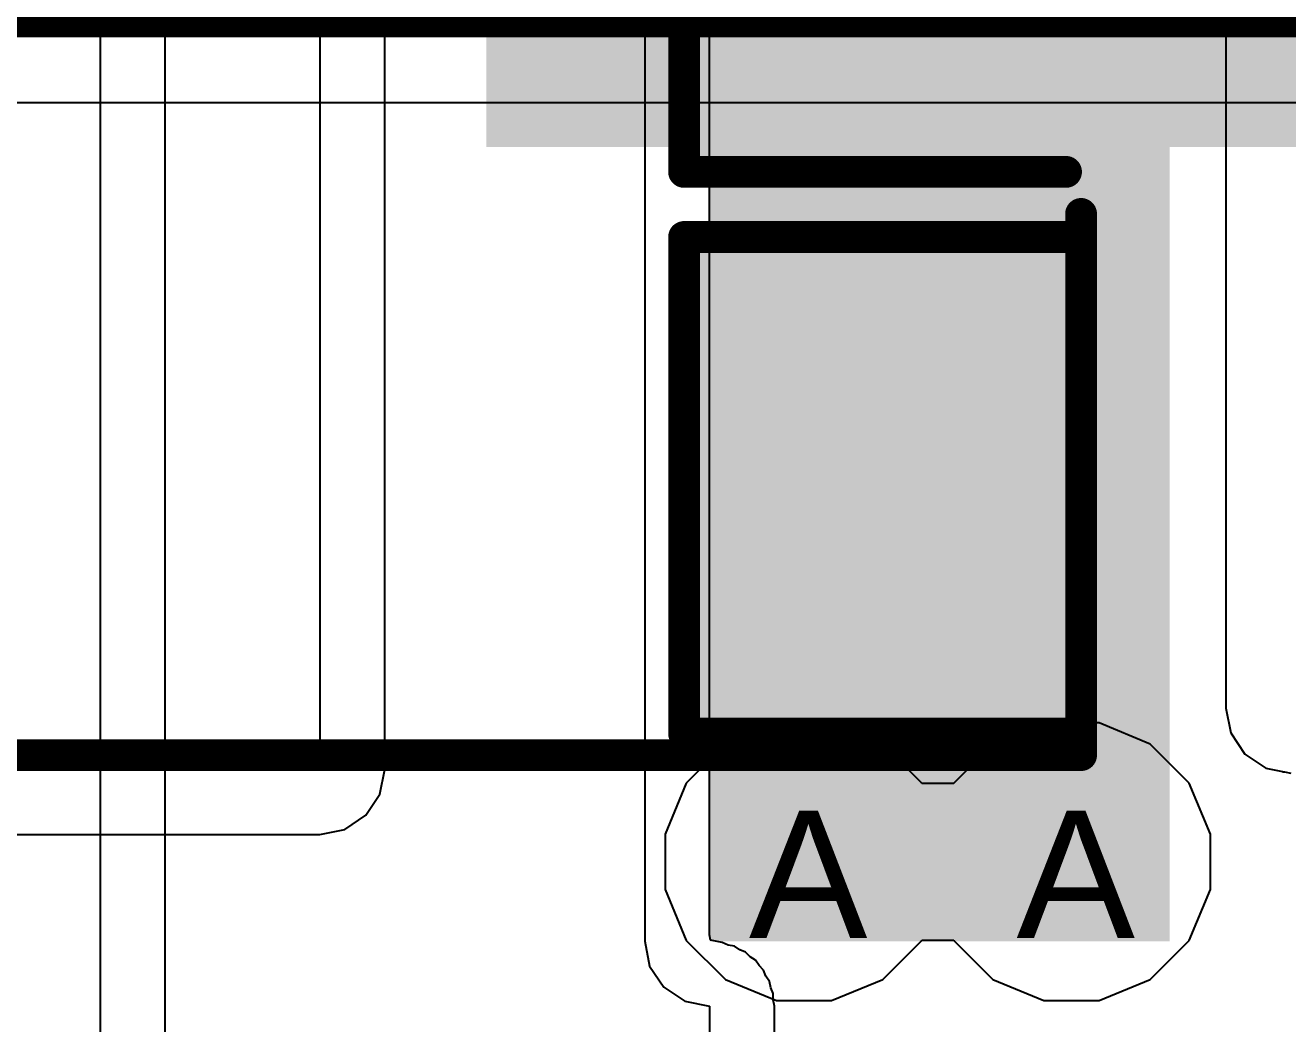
# Model space of a CAD drawing. Header units: inches. Extents: x 0 to 5271, y 0 to 5417.
# Drawn here: x 15.87 to 20.91, y 81.69 to 85.67 of the extents above; entities that cross this region are included whole.
import ezdxf

# ---------------------------------------------------------------- set-up
doc = ezdxf.new("R2010")
doc.units = ezdxf.units.IN
for name, color, linetype in [('Bottom Layer', 5, 'Continuous'), ('Bottom Overlay', 54, 'Continuous'), ('Bottom Paste', 16, 'Continuous'), ('Bottom Solder', 6, 'Continuous'), ('Drill Drawing', 1, 'Continuous'), ('L2_GND1', 16, 'Continuous'), ('L3_SIG1', 76, 'Continuous'), ('L4_PWR', 90, 'Continuous'), ('L5_GND2', 156, 'Continuous'), ('L6_SIG2', 130, 'Continuous'), ('L7_GND3', 216, 'Continuous'), ('Top Layer', 1, 'Continuous'), ('Top Overlay', 2, 'Continuous'), ('Top Paste', 8, 'Continuous'), ('Top Solder', 216, 'Continuous'), ('Via Holes', 16, 'Continuous')]:
    doc.layers.add(name, color=color, linetype=linetype)
doc.styles.add('Arial', font='', dxfattribs={"height": 0.2})
doc.styles.get('Arial').set_extended_font_data('Arial')

# ---------------------------------------------------------------- blocks, each defined once
blk = doc.blocks.new('RVT1H101M0607_31')
at = {"layer": 'Top Layer'}
blk.add_hatch(color=1, dxfattribs=at).paths.add_polyline_path([(1.05, 0.8), (4.55, 0.8), (4.55, -0.8), (1.05, -0.8)])
at = {"layer": 'Top Paste'}
blk.add_hatch(color=8, dxfattribs=at).paths.add_polyline_path([(1.05, 0.8), (4.55, 0.8), (4.55, -0.8), (1.05, -0.8)])
at = {"layer": 'Top Solder'}
blk.add_hatch(color=216, dxfattribs=at).paths.add_polyline_path([(0.9484, 0.9016), (4.6516, 0.9016), (4.6516, -0.9016), (0.9484, -0.9016)])
at = {"layer": 'Top Overlay'}
for points in [[(3.3214, -3.3274, 0.127, 0.127, 0), (3.3214, -1.1684, 0.127, 0.127, 0)], [(-1.8348, -3.3274, 0.127, 0.127, 0), (3.3214, -3.3274, 0.127, 0.127, 0)]]:
    blk.add_lwpolyline(points, format="xyseb", dxfattribs=at)
for points in [[(3.2897, -1.1684, 0.0635, 0.0635, 1), (3.3532, -1.1684, 0.0635, 0.0635, 1)], [(3.2897, -3.3274, 0.0635, 0.0635, 1), (3.3532, -3.3274, 0.0635, 0.0635, 1)], [(3.2897, -3.3274, 0.0635, 0.0635, 1), (3.3532, -3.3274, 0.0635, 0.0635, 1)]]:
    blk.add_lwpolyline(points, format="xyseb", close=True, dxfattribs=at)
blk = doc.blocks.new('C___1206_B_246')
at = {"layer": 'Bottom Layer'}
for points in [[(-2.032, 0.889), (-0.508, 0.889), (-0.508, -0.889), (-2.032, -0.889)], [(0.508, 0.889), (2.032, 0.889), (2.032, -0.889), (0.508, -0.889)]]:
    blk.add_hatch(color=5, dxfattribs=at).paths.add_polyline_path(points)
at = {"layer": 'Bottom Paste'}
for points in [[(-2.032, 0.889), (-0.508, 0.889), (-0.508, -0.889), (-2.032, -0.889)], [(0.508, 0.889), (2.032, 0.889), (2.032, -0.889), (0.508, -0.889)]]:
    blk.add_hatch(color=16, dxfattribs=at).paths.add_polyline_path(points)
at = {"layer": 'Bottom Solder'}
for points in [[(-2.1336, 0.9906), (-0.4064, 0.9906), (-0.4064, -0.9906), (-2.1336, -0.9906)], [(0.4064, 0.9906), (2.1336, 0.9906), (2.1336, -0.9906), (0.4064, -0.9906)]]:
    blk.add_hatch(color=6, dxfattribs=at).paths.add_polyline_path(points)
at = {"layer": 'Bottom Overlay'}
for points in [[(-2.1336, 0.9906, 0.127, 0.127, 0), (-0.6096, 0.9906, 0.127, 0.127, 0)], [(-2.1336, -0.9906, 0.127, 0.127, 0), (-2.1336, 0.9906, 0.127, 0.127, 0)], [(0.6096, 0.9906, 0.127, 0.127, 0), (2.1336, 0.9906, 0.127, 0.127, 0)], [(2.1336, -0.9906, 0.127, 0.127, 0), (2.1336, 0.9906, 0.127, 0.127, 0)], [(-2.1336, -0.9906, 0.127, 0.127, 0), (-0.6096, -0.9906, 0.127, 0.127, 0)], [(0.6096, -0.9906, 0.127, 0.127, 0), (2.1336, -0.9906, 0.127, 0.127, 0)]]:
    blk.add_lwpolyline(points, format="xyseb", dxfattribs=at)
for points in [[(-2.1654, 0.9906, 0.0635, 0.0635, 1), (-2.1019, 0.9906, 0.0635, 0.0635, 1)], [(-2.1654, 0.9906, 0.0635, 0.0635, 1), (-2.1019, 0.9906, 0.0635, 0.0635, 1)], [(-0.6414, 0.9906, 0.0635, 0.0635, 1), (-0.5779, 0.9906, 0.0635, 0.0635, 1)], [(0.5778, 0.9906, 0.0635, 0.0635, 1), (0.6413, 0.9906, 0.0635, 0.0635, 1)], [(2.1018, 0.9906, 0.0635, 0.0635, 1), (2.1653, 0.9906, 0.0635, 0.0635, 1)], [(2.1018, 0.9906, 0.0635, 0.0635, 1), (2.1653, 0.9906, 0.0635, 0.0635, 1)], [(-2.1654, -0.9906, 0.0635, 0.0635, 1), (-2.1019, -0.9906, 0.0635, 0.0635, 1)], [(-2.1654, -0.9906, 0.0635, 0.0635, 1), (-2.1019, -0.9906, 0.0635, 0.0635, 1)], [(-0.6414, -0.9906, 0.0635, 0.0635, 1), (-0.5779, -0.9906, 0.0635, 0.0635, 1)], [(0.5778, -0.9906, 0.0635, 0.0635, 1), (0.6413, -0.9906, 0.0635, 0.0635, 1)], [(2.1018, -0.9906, 0.0635, 0.0635, 1), (2.1653, -0.9906, 0.0635, 0.0635, 1)], [(2.1018, -0.9906, 0.0635, 0.0635, 1), (2.1653, -0.9906, 0.0635, 0.0635, 1)]]:
    blk.add_lwpolyline(points, format="xyseb", close=True, dxfattribs=at)
blk = doc.blocks.new('C___1206_B_247')
at = {"layer": 'Bottom Layer'}
for points in [[(-2.032, 0.889), (-0.508, 0.889), (-0.508, -0.889), (-2.032, -0.889)], [(0.508, 0.889), (2.032, 0.889), (2.032, -0.889), (0.508, -0.889)]]:
    blk.add_hatch(color=5, dxfattribs=at).paths.add_polyline_path(points)
at = {"layer": 'Bottom Paste'}
for points in [[(-2.032, 0.889), (-0.508, 0.889), (-0.508, -0.889), (-2.032, -0.889)], [(0.508, 0.889), (2.032, 0.889), (2.032, -0.889), (0.508, -0.889)]]:
    blk.add_hatch(color=16, dxfattribs=at).paths.add_polyline_path(points)
at = {"layer": 'Bottom Solder'}
for points in [[(-2.1336, 0.9906), (-0.4064, 0.9906), (-0.4064, -0.9906), (-2.1336, -0.9906)], [(0.4064, 0.9906), (2.1336, 0.9906), (2.1336, -0.9906), (0.4064, -0.9906)]]:
    blk.add_hatch(color=6, dxfattribs=at).paths.add_polyline_path(points)
at = {"layer": 'Bottom Overlay'}
for points in [[(-2.1336, 0.9906, 0.127, 0.127, 0), (-0.6096, 0.9906, 0.127, 0.127, 0)], [(-2.1336, -0.9906, 0.127, 0.127, 0), (-2.1336, 0.9906, 0.127, 0.127, 0)], [(0.6096, 0.9906, 0.127, 0.127, 0), (2.1336, 0.9906, 0.127, 0.127, 0)], [(2.1336, -0.9906, 0.127, 0.127, 0), (2.1336, 0.9906, 0.127, 0.127, 0)], [(-2.1336, -0.9906, 0.127, 0.127, 0), (-0.6096, -0.9906, 0.127, 0.127, 0)], [(0.6096, -0.9906, 0.127, 0.127, 0), (2.1336, -0.9906, 0.127, 0.127, 0)]]:
    blk.add_lwpolyline(points, format="xyseb", dxfattribs=at)
for points in [[(-2.1653, 0.9906, 0.0635, 0.0635, 1), (-2.1018, 0.9906, 0.0635, 0.0635, 1)], [(-2.1653, 0.9906, 0.0635, 0.0635, 1), (-2.1018, 0.9906, 0.0635, 0.0635, 1)], [(-0.6413, 0.9906, 0.0635, 0.0635, 1), (-0.5778, 0.9906, 0.0635, 0.0635, 1)], [(0.5779, 0.9906, 0.0635, 0.0635, 1), (0.6414, 0.9906, 0.0635, 0.0635, 1)], [(2.1019, 0.9906, 0.0635, 0.0635, 1), (2.1654, 0.9906, 0.0635, 0.0635, 1)], [(2.1019, 0.9906, 0.0635, 0.0635, 1), (2.1654, 0.9906, 0.0635, 0.0635, 1)], [(-2.1653, -0.9906, 0.0635, 0.0635, 1), (-2.1018, -0.9906, 0.0635, 0.0635, 1)], [(-2.1653, -0.9906, 0.0635, 0.0635, 1), (-2.1018, -0.9906, 0.0635, 0.0635, 1)], [(-0.6413, -0.9906, 0.0635, 0.0635, 1), (-0.5778, -0.9906, 0.0635, 0.0635, 1)], [(0.5779, -0.9906, 0.0635, 0.0635, 1), (0.6414, -0.9906, 0.0635, 0.0635, 1)], [(2.1019, -0.9906, 0.0635, 0.0635, 1), (2.1654, -0.9906, 0.0635, 0.0635, 1)], [(2.1019, -0.9906, 0.0635, 0.0635, 1), (2.1654, -0.9906, 0.0635, 0.0635, 1)]]:
    blk.add_lwpolyline(points, format="xyseb", close=True, dxfattribs=at)

msp = doc.modelspace()

# ---------------------------------------------------------------- hatches: boundary and pattern name
at = {"layer": 'Bottom Layer'}
msp.add_hatch(color=5, dxfattribs=at).paths.add_polyline_path([(20.4343, 88.0237), (18.5981, 88.0237), (18.5981, 82.0166), (20.4343, 82.0166)])
h = msp.add_hatch(color=5, dxfattribs=at)
edge = h.paths.add_edge_path()
edge.add_arc((18.9751, 82.3341), 0.3, 0, 360)
h = msp.add_hatch(color=5, dxfattribs=at)
edge = h.paths.add_edge_path()
edge.add_arc((20.0426, 82.3341), 0.3, 0, 360)
at = {"layer": 'L2_GND1'}
h = msp.add_hatch(color=16, dxfattribs=at)
edge = h.paths.add_edge_path()
edge.add_arc((18.9751, 82.3341), 0.3, 0, 360)
h = msp.add_hatch(color=16, dxfattribs=at)
edge = h.paths.add_edge_path()
edge.add_arc((20.0426, 82.3341), 0.3, 0, 360)
at = {"layer": 'L3_SIG1'}
h = msp.add_hatch(color=76, dxfattribs=at)
edge = h.paths.add_edge_path()
edge.add_arc((18.9751, 82.3341), 0.3, 0, 360)
h = msp.add_hatch(color=76, dxfattribs=at)
edge = h.paths.add_edge_path()
edge.add_arc((20.0426, 82.3341), 0.3, 0, 360)
at = {"layer": 'L4_PWR'}
h = msp.add_hatch(color=90, dxfattribs=at)
edge = h.paths.add_edge_path()
edge.add_arc((18.9751, 82.3341), 0.3, 0, 360)
h = msp.add_hatch(color=90, dxfattribs=at)
edge = h.paths.add_edge_path()
edge.add_arc((20.0426, 82.3341), 0.3, 0, 360)
at = {"layer": 'L5_GND2'}
h = msp.add_hatch(color=156, dxfattribs=at)
edge = h.paths.add_edge_path()
edge.add_arc((18.9751, 82.3341), 0.3, 0, 360)
h = msp.add_hatch(color=156, dxfattribs=at)
edge = h.paths.add_edge_path()
edge.add_arc((20.0426, 82.3341), 0.3, 0, 360)
at = {"layer": 'L6_SIG2'}
h = msp.add_hatch(color=130, dxfattribs=at)
edge = h.paths.add_edge_path()
edge.add_arc((18.9751, 82.3341), 0.3, 0, 360)
h = msp.add_hatch(color=130, dxfattribs=at)
edge = h.paths.add_edge_path()
edge.add_arc((20.0426, 82.3341), 0.3, 0, 360)
at = {"layer": 'L7_GND3'}
h = msp.add_hatch(color=216, dxfattribs=at)
edge = h.paths.add_edge_path()
edge.add_arc((18.9751, 82.3341), 0.3, 0, 360)
h = msp.add_hatch(color=216, dxfattribs=at)
edge = h.paths.add_edge_path()
edge.add_arc((20.0426, 82.3341), 0.3, 0, 360)
at = {"layer": 'Top Layer'}
h = msp.add_hatch(color=1, dxfattribs=at)
edge = h.paths.add_edge_path()
edge.add_arc((18.9751, 82.3341), 0.3, 0, 360)
h = msp.add_hatch(color=1, dxfattribs=at)
edge = h.paths.add_edge_path()
edge.add_arc((20.0426, 82.3341), 0.3, 0, 360)
at = {"layer": 'Via Holes'}
h = msp.add_hatch(color=7, dxfattribs=at)
edge = h.paths.add_edge_path()
edge.add_arc((18.9751, 82.3341), 0.15, 0, 360)
h = msp.add_hatch(color=7, dxfattribs=at)
edge = h.paths.add_edge_path()
edge.add_arc((20.0426, 82.3341), 0.15, 0, 360)

# ---------------------------------------------------------------- linework, layer by layer
at = {"layer": 'Bottom Layer'}
for p, q in [((18.3392, 88.0237), (18.3392, 82.0166)), ((20.6579, 88.0237), (20.6579, 82.9469)), ((18.5981, 82.0421), (18.5981, 87.9982)), ((20.6579, 82.9469), (20.6776, 82.8478)), ((20.6776, 82.8478), (20.7338, 82.7638)), ((20.7338, 82.7638), (20.8178, 82.7076)), ((20.8178, 82.7076), (20.8841, 82.6944)), ((20.8841, 82.6944), (20.8841, 82.6929)), ((20.8841, 82.6929), (20.8919, 82.6929)), ((20.8919, 82.6929), (20.9169, 82.6879)), ((18.3392, 82.0166), (18.3589, 81.9175)), ((18.6024, 82.0208), (18.5981, 82.0421)), ((18.6486, 82.0116), (18.6024, 82.0208)), ((18.6722, 82.0019), (18.6486, 82.0116)), ((18.6972, 81.9969), (18.6722, 82.0019)), ((18.7184, 81.9827), (18.6972, 81.9969)), ((18.742, 81.973), (18.7184, 81.9827)), ((18.76, 81.9549), (18.742, 81.973)), ((18.3589, 81.9175), (18.415, 81.8335)), ((18.7813, 81.9408), (18.76, 81.9549)), ((18.7954, 81.9195), (18.7813, 81.9408)), ((18.8135, 81.9015), (18.7954, 81.9195)), ((18.8232, 81.8779), (18.8135, 81.9015)), ((18.8374, 81.8567), (18.8232, 81.8779)), ((18.415, 81.8335), (18.499, 81.7773)), ((18.8424, 81.8317), (18.8374, 81.8567)), ((18.8521, 81.8082), (18.8424, 81.8317)), ((18.499, 81.7773), (18.5981, 81.7576)), ((18.8521, 81.7826), (18.8521, 81.8082)), ((18.8571, 81.7576), (18.8521, 81.7826)), ((18.5981, 81.7576), (18.5981, 80.5237)), ((18.8571, 80.5237), (18.8571, 81.7576))]:
    msp.add_line(p, q, dxfattribs=at)
at = {"layer": 'L4_PWR'}
for p, q in [((16.1669, 96.389), (16.1669, 74.3848)), ((16.4259, 74.3848), (16.4259, 96.4145)), ((18.8649, 82.8881), (18.6613, 82.8038)), ((19.0853, 82.8881), (18.8649, 82.8881)), ((19.2889, 82.8038), (19.0853, 82.8881)), ((19.9324, 82.8881), (19.7288, 82.8038)), ((20.1528, 82.8881), (19.9324, 82.8881)), ((20.3564, 82.8038), (20.1528, 82.8881)), ((18.6613, 82.8038), (18.5054, 82.6479)), ((19.4447, 82.6479), (19.2889, 82.8038)), ((19.7288, 82.8038), (19.573, 82.6479)), ((20.5123, 82.6479), (20.3564, 82.8038)), ((18.5054, 82.6479), (18.4211, 82.4443)), ((19.4453, 82.6464), (19.4447, 82.6479)), ((19.5723, 82.6464), (19.4453, 82.6464)), ((19.573, 82.6479), (19.5723, 82.6464)), ((20.5966, 82.4443), (20.5123, 82.6479)), ((18.4211, 82.4443), (18.4211, 82.2239)), ((20.5966, 82.2239), (20.5966, 82.4443)), ((18.4211, 82.2239), (18.5054, 82.0203)), ((20.5123, 82.0203), (20.5966, 82.2239)), ((18.5054, 82.0203), (18.6613, 81.8644)), ((19.2889, 81.8644), (19.4447, 82.0203)), ((19.4447, 82.0203), (19.4453, 82.0218)), ((19.4453, 82.0218), (19.5723, 82.0218)), ((19.5723, 82.0218), (19.573, 82.0203)), ((19.573, 82.0203), (19.7288, 81.8644)), ((20.3564, 81.8644), (20.5123, 82.0203)), ((18.6613, 81.8644), (18.8649, 81.7801)), ((19.0853, 81.7801), (19.2889, 81.8644)), ((19.7288, 81.8644), (19.9324, 81.7801)), ((20.1528, 81.7801), (20.3564, 81.8644)), ((18.8649, 81.7801), (19.0853, 81.7801)), ((19.9324, 81.7801), (20.1528, 81.7801))]:
    msp.add_line(p, q, dxfattribs=at)
at = {"layer": 'L6_SIG2'}
msp.add_line((11.9081, 85.3624), (24.8228, 85.3624), dxfattribs=at)
msp.add_lwpolyline([(11.9081, 85.725, 0.2032, 0.2032, 0), (48.4604, 85.725, 0.2032, 0.2032, 0)], format="xyseb", dxfattribs=at)
at = {"layer": 'Top Layer'}
for p, q in [((17.0434, 89.8164), (17.0434, 82.7024)), ((17.3024, 82.7024), (17.3024, 89.8164)), ((17.0434, 82.7024), (11.3129, 82.7024)), ((17.2827, 82.6033), (17.3024, 82.7024)), ((17.2265, 82.5193), (17.2827, 82.6033)), ((17.1425, 82.4631), (17.2265, 82.5193)), ((11.3129, 82.4434), (17.0434, 82.4434)), ((17.0434, 82.4434), (17.1425, 82.4631))]:
    msp.add_line(p, q, dxfattribs=at)

# ---------------------------------------------------------------- block references
for name, p in [('RVT1H101M0607_31', (16.7592, 86.0869)), ('C___1206_B_246', (20.6301, 86.0769)), ('C___1206_B_247', (20.6301, 83.8359))]:
    msp.add_blockref(name, p)

# ---------------------------------------------------------------- texts
at = {"layer": 'Drill Drawing', "style": 'Arial'}
for p in [(18.755, 82.0294), (19.8225, 82.0294)]:
    msp.add_text('A', height=0.508, dxfattribs=at).set_placement(p)

doc.saveas('drawing.dxf')
